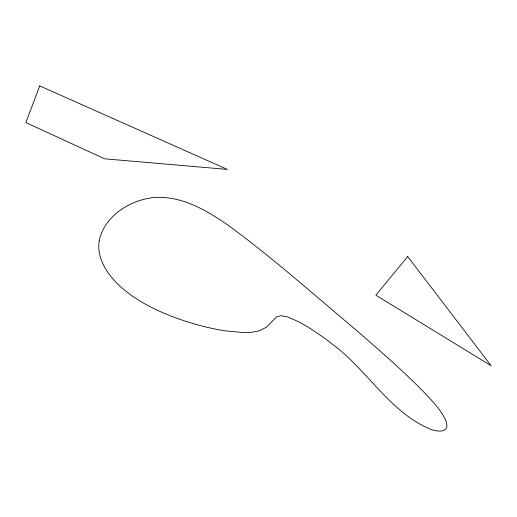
<?xml version="1.0" encoding="UTF-8"?>
<svg xmlns="http://www.w3.org/2000/svg" width="517" height="517" viewBox="0 0 517 517"><rect width="100%" height="100%" fill="white"/><g stroke="black" fill="none" stroke-linecap="round" stroke-linejoin="round"><path stroke-width="0.78" d="M99.238 240.327C95.968 260.536 110.224 278.437 124.952 290.438A63.035 24.551 26.5 0 0 141.606 301.986C161.472 313.567 183.335 321.374 205.592 326.912A146.466 53.135 26.2 0 0 226.007 330.945L243.294 332.534L252.419 332.198L259.347 330.777L266.423 327.235L276.44 317.011L280.899 315.667L287.517 316.889L299.084 321.949L309.024 327.662L322.795 336.91A113.288 45.289 29.7 0 1 332.702 344.445C367.761 370.295 390.154 413.077 431.65 429.717A30.4 11.174 32.8 0 0 444.394 430.163C448.103 428.115 447.024 423.184 445.615 420.004C441.499 411.215 434.842 403.964 428.406 396.817C405.851 373.132 381.035 351.747 356.381 330.298C314.194 294.942 273.06 258.145 228.624 225.586C206.574 210.27 181.053 195.167 153.155 197.604C129.496 200.305 104.783 216.016 99.238 240.327M39.738 85.906L25.85 122.555L104.608 158.803L227.39 169.421L39.738 85.906M407.687 256.542L375.846 295.181L491.15 365.745L407.687 256.542"/></g></svg>
